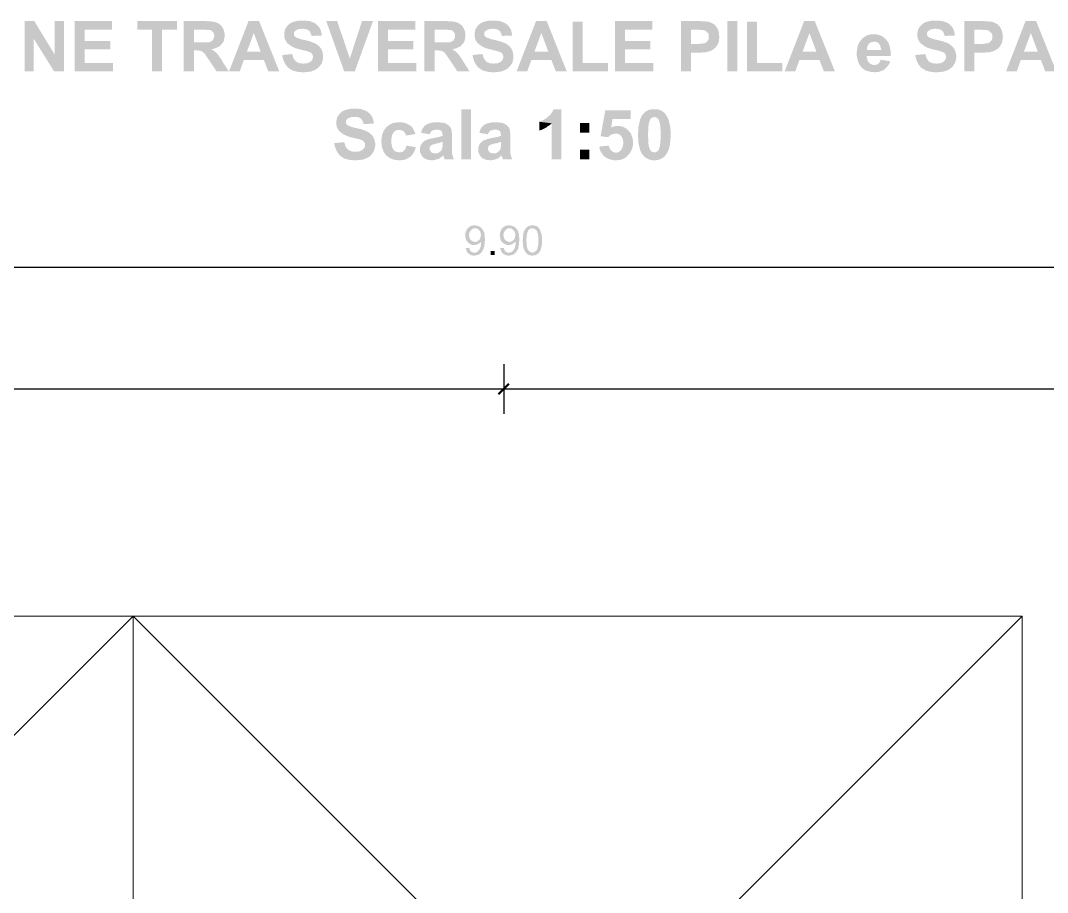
# Model space of a CAD drawing. Header units: millimetres. Extents: x 0.3 to 47.5, y 0.1 to 28.
# Drawn here: x 28.929 to 31.658, y 11.783 to 14.101 of the extents above; entities that cross this region are included whole.
import ezdxf

# ---------------------------------------------------------------- set-up
doc = ezdxf.new("R2010")
doc.units = ezdxf.units.MM
doc.layers.add('PDF _Geometria', color=7, linetype='Continuous')
doc.layers.add('PDF _Riempimenti solidi', color=7, linetype='Continuous')

msp = doc.modelspace()

# ---------------------------------------------------------------- hatches: boundary and pattern name
at = {"layer": 'PDF _Riempimenti solidi', "transparency": 33554559}
for points in [[(28.9658, 14.0991), (28.94, 14.0991), (28.94, 13.9657), (28.9642, 13.9657), (28.9642, 14.0524)], [(29.045, 14.0991), (29.02, 14.0991), (29.02, 14.0099), (29.0183, 13.9657), (29.045, 13.9657)], [(29.1725, 14.0991), (29.0733, 14.0991), (29.0733, 13.9657), (29.175, 13.9657), (29.175, 13.9882), (29.1, 13.9882), (29.1, 14.0241), (29.1675, 14.0241), (29.1675, 14.0466), (29.1, 14.0466), (29.1, 14.0766), (29.1725, 14.0766)], [(29.345, 14.0991), (29.2392, 14.0991), (29.2392, 14.0766), (29.2783, 14.0766), (29.2783, 13.9657), (29.305, 13.9657), (29.305, 14.0766), (29.345, 14.0766)], [(29.4192, 14.0991), (29.3625, 14.0991), (29.3625, 13.9657), (29.39, 13.9657), (29.39, 14.0216), (29.395, 14.0216), (29.44, 14.0224), (29.4367, 14.0241), (29.4375, 14.0249), (29.4408, 14.0249), (29.445, 14.0266), (29.4483, 14.0274), (29.4583, 14.0324), (29.4608, 14.0349), (29.4625, 14.0366), (29.4633, 14.0382), (29.4658, 14.0407), (29.39, 14.0424), (29.39, 14.0766), (29.4108, 14.0766), (29.4675, 14.0791), (29.4658, 14.0824), (29.4642, 14.0841), (29.4625, 14.0874), (29.4592, 14.0899), (29.4567, 14.0916), (29.4533, 14.0941), (29.45, 14.0949), (29.4492, 14.0957), (29.4467, 14.0966), (29.4433, 14.0974), (29.44, 14.0974), (29.4367, 14.0982), (29.4283, 14.0982), (29.4242, 14.0991)], [(29.5633, 14.0991), (29.535, 14.0991), (29.4833, 13.9657), (29.5117, 13.9657), (29.5225, 13.9957), (29.5758, 13.9957), (29.5308, 14.0182), (29.5492, 14.0674)], [(29.5633, 14.0991), (29.5492, 14.0674), (29.5675, 14.0182), (29.5308, 14.0182), (29.5758, 13.9957), (29.5875, 13.9657), (29.6167, 13.9657)], [(29.6783, 14.1007), (29.6692, 14.1007), (29.6658, 14.0999), (29.6617, 14.0991), (29.6583, 14.0982), (29.655, 14.0974), (29.6525, 14.0966), (29.6458, 14.0932), (29.6425, 14.0907), (29.64, 14.0882), (29.6375, 14.0857), (29.6358, 14.0832), (29.635, 14.0816), (29.6325, 14.0782), (29.6317, 14.0749), (29.6308, 14.0707), (29.63, 14.0674), (29.63, 14.0591), (29.6308, 14.0549), (29.6317, 14.0516), (29.6333, 14.0482), (29.635, 14.0457), (29.6367, 14.0424), (29.6392, 14.0399), (29.6425, 14.0374), (29.6442, 14.0357), (29.6467, 14.0341), (29.6492, 14.0324), (29.6592, 14.0274), (29.6633, 14.0266), (29.6675, 14.0249), (29.6725, 14.0241), (29.6775, 14.0224), (29.6825, 14.0216), (29.6858, 14.0207), (29.6892, 14.0199), (29.6942, 14.0182), (29.6983, 14.0166), (29.7017, 14.0149), (29.7033, 14.0124), (29.7042, 14.0116), (29.7058, 14.0082), (29.7067, 14.0041), (29.7058, 14.0007), (29.705, 13.9974), (29.7025, 13.9941), (29.7, 13.9916), (29.6983, 13.9899), (29.695, 13.9891), (29.6925, 13.9874), (29.6883, 13.9866), (29.6842, 13.9866), (29.68, 13.9857), (29.6325, 13.9857), (29.6342, 13.9824), (29.6367, 13.9799), (29.6383, 13.9774), (29.6408, 13.9749), (29.6425, 13.9741), (29.645, 13.9724), (29.6475, 13.9707), (29.65, 13.9691), (29.6533, 13.9674), (29.6567, 13.9666), (29.66, 13.9657), (29.6633, 13.9649), (29.6675, 13.9641), (29.6717, 13.9641), (29.6758, 13.9632), (29.6842, 13.9632), (29.6883, 13.9641), (29.6925, 13.9641), (29.6958, 13.9649), (29.6992, 13.9649), (29.7025, 13.9657), (29.7058, 13.9674), (29.7092, 13.9682), (29.7108, 13.9691), (29.7142, 13.9707), (29.7167, 13.9724), (29.72, 13.9749), (29.725, 13.9799), (29.7267, 13.9832), (29.7275, 13.9841), (29.7292, 13.9866), (29.7308, 13.9899), (29.7317, 13.9941), (29.7325, 13.9974), (29.7333, 14.0007), (29.7333, 14.0091), (29.7325, 14.0124), (29.7317, 14.0166), (29.7308, 14.0199), (29.7292, 14.0224), (29.7283, 14.0257), (29.7267, 14.0274), (29.725, 14.0299), (29.7225, 14.0324), (29.7192, 14.0349), (29.7167, 14.0374), (29.7133, 14.0391), (29.7125, 14.0399), (29.71, 14.0407), (29.7075, 14.0416), (29.7042, 14.0432), (29.7008, 14.0441), (29.6975, 14.0457), (29.6933, 14.0466), (29.6892, 14.0474), (29.6842, 14.0491), (29.6833, 14.0491), (29.6783, 14.0499), (29.6733, 14.0516), (29.67, 14.0524), (29.6667, 14.0541), (29.6633, 14.0549), (29.6608, 14.0566), (29.6592, 14.0574), (29.6575, 14.0591), (29.6558, 14.0624), (29.6558, 14.0682), (29.6575, 14.0716), (29.66, 14.0741), (29.6608, 14.0741), (29.6633, 14.0757), (29.6667, 14.0774), (29.67, 14.0782), (29.6742, 14.0782), (29.6783, 14.0791), (29.725, 14.0791), (29.7233, 14.0824), (29.7208, 14.0849), (29.7192, 14.0874), (29.7158, 14.0899), (29.7133, 14.0924), (29.7108, 14.0941), (29.7083, 14.0949), (29.705, 14.0966), (29.7017, 14.0974), (29.6983, 14.0991), (29.695, 14.0999), (29.6908, 14.0999), (29.6867, 14.1007), (29.6825, 14.1007)], [(29.8658, 14.0991), (29.8367, 14.0991), (29.8042, 13.9999), (29.7892, 13.9657), (29.8175, 13.9657)], [(29.9783, 14.0991), (29.8792, 14.0991), (29.8792, 13.9657), (29.9808, 13.9657), (29.9808, 13.9882), (29.9058, 13.9882), (29.9058, 14.0241), (29.9733, 14.0241), (29.9733, 14.0466), (29.9058, 14.0466), (29.9058, 14.0766), (29.9783, 14.0766)], [(30.0592, 14.0991), (30.0025, 14.0991), (30.0025, 13.9657), (30.03, 13.9657), (30.03, 14.0216), (30.035, 14.0216), (30.08, 14.0224), (30.0767, 14.0241), (30.0775, 14.0249), (30.0808, 14.0249), (30.085, 14.0266), (30.0883, 14.0274), (30.0983, 14.0324), (30.1008, 14.0349), (30.1025, 14.0366), (30.1033, 14.0382), (30.1058, 14.0407), (30.03, 14.0424), (30.03, 14.0766), (30.0508, 14.0766), (30.1075, 14.0791), (30.1058, 14.0824), (30.1042, 14.0841), (30.1025, 14.0874), (30.0992, 14.0899), (30.0967, 14.0916), (30.0933, 14.0941), (30.09, 14.0949), (30.0892, 14.0957), (30.0867, 14.0966), (30.0833, 14.0974), (30.08, 14.0974), (30.0767, 14.0982), (30.0683, 14.0982), (30.0642, 14.0991)], [(30.1842, 14.1007), (30.175, 14.1007), (30.1717, 14.0999), (30.1675, 14.0991), (30.1642, 14.0982), (30.1608, 14.0974), (30.1583, 14.0966), (30.155, 14.0949), (30.1517, 14.0932), (30.1483, 14.0907), (30.1458, 14.0882), (30.1433, 14.0857), (30.1417, 14.0832), (30.1408, 14.0816), (30.1383, 14.0782), (30.1375, 14.0749), (30.1367, 14.0707), (30.1358, 14.0674), (30.1358, 14.0591), (30.1367, 14.0549), (30.1375, 14.0516), (30.1392, 14.0482), (30.1408, 14.0457), (30.1425, 14.0424), (30.145, 14.0399), (30.1483, 14.0374), (30.15, 14.0357), (30.1525, 14.0341), (30.155, 14.0324), (30.1583, 14.0307), (30.1617, 14.0291), (30.165, 14.0274), (30.1692, 14.0266), (30.1733, 14.0249), (30.1783, 14.0241), (30.1833, 14.0224), (30.1883, 14.0216), (30.195, 14.0199), (30.2, 14.0182), (30.2042, 14.0166), (30.2075, 14.0149), (30.2092, 14.0124), (30.21, 14.0116), (30.2117, 14.0082), (30.2125, 14.0041), (30.2117, 14.0007), (30.2108, 13.9974), (30.2083, 13.9941), (30.2058, 13.9916), (30.2042, 13.9899), (30.2008, 13.9891), (30.1983, 13.9874), (30.1942, 13.9866), (30.19, 13.9866), (30.1858, 13.9857), (30.1383, 13.9857), (30.14, 13.9824), (30.1425, 13.9799), (30.1442, 13.9774), (30.1467, 13.9749), (30.1483, 13.9741), (30.1558, 13.9691), (30.1592, 13.9674), (30.1625, 13.9666), (30.1658, 13.9657), (30.1692, 13.9649), (30.1733, 13.9641), (30.1775, 13.9641), (30.1817, 13.9632), (30.19, 13.9632), (30.1942, 13.9641), (30.1983, 13.9641), (30.2017, 13.9649), (30.205, 13.9649), (30.2083, 13.9657), (30.2117, 13.9674), (30.215, 13.9682), (30.22, 13.9707), (30.2225, 13.9724), (30.2258, 13.9749), (30.2283, 13.9774), (30.2308, 13.9799), (30.2325, 13.9832), (30.2333, 13.9841), (30.235, 13.9866), (30.2367, 13.9899), (30.2375, 13.9941), (30.2383, 13.9974), (30.2392, 14.0007), (30.2392, 14.0091), (30.2383, 14.0124), (30.2375, 14.0166), (30.2367, 14.0199), (30.235, 14.0224), (30.2342, 14.0257), (30.2325, 14.0274), (30.2308, 14.0299), (30.2283, 14.0324), (30.225, 14.0349), (30.2225, 14.0374), (30.2192, 14.0391), (30.2183, 14.0399), (30.2158, 14.0407), (30.2133, 14.0416), (30.21, 14.0432), (30.2067, 14.0441), (30.2033, 14.0457), (30.1992, 14.0466), (30.195, 14.0474), (30.19, 14.0491), (30.1892, 14.0491), (30.1842, 14.0499), (30.1792, 14.0516), (30.1758, 14.0524), (30.1725, 14.0541), (30.1692, 14.0549), (30.1667, 14.0566), (30.165, 14.0574), (30.1633, 14.0591), (30.1617, 14.0624), (30.1617, 14.0682), (30.1633, 14.0716), (30.1658, 14.0741), (30.1667, 14.0741), (30.1692, 14.0757), (30.1725, 14.0774), (30.1758, 14.0782), (30.18, 14.0782), (30.1842, 14.0791), (30.2308, 14.0791), (30.2292, 14.0824), (30.2267, 14.0849), (30.225, 14.0874), (30.2217, 14.0899), (30.2192, 14.0924), (30.2167, 14.0941), (30.2142, 14.0949), (30.2108, 14.0966), (30.2075, 14.0974), (30.2042, 14.0991), (30.2008, 14.0999), (30.1967, 14.0999), (30.1925, 14.1007), (30.1883, 14.1007)], [(30.3275, 14.0991), (30.2992, 14.0991), (30.2475, 13.9657), (30.2758, 13.9657), (30.2867, 13.9957), (30.34, 13.9957), (30.295, 14.0182), (30.3133, 14.0674)], [(30.3275, 14.0991), (30.3133, 14.0674), (30.3317, 14.0182), (30.295, 14.0182), (30.34, 13.9957), (30.3517, 13.9657), (30.3808, 13.9657)], [(30.4233, 14.0974), (30.3967, 14.0974), (30.3967, 13.9657), (30.49, 13.9657), (30.49, 13.9882), (30.4233, 13.9882)], [(30.6083, 14.0991), (30.5092, 14.0991), (30.5092, 13.9657), (30.6108, 13.9657), (30.6108, 13.9882), (30.5358, 13.9882), (30.5358, 14.0241), (30.6033, 14.0241), (30.6033, 14.0466), (30.5358, 14.0466), (30.5358, 14.0766), (30.6083, 14.0766)], [(30.7275, 14.0991), (30.6842, 14.0991), (30.6842, 13.9657), (30.7108, 13.9657), (30.7108, 14.0157), (30.74, 14.0157), (30.7442, 14.0166), (30.7508, 14.0166), (30.7542, 14.0174), (30.7567, 14.0182), (30.7575, 14.0182), (30.7608, 14.0191), (30.7708, 14.0241), (30.7725, 14.0257), (30.775, 14.0282), (30.7775, 14.0307), (30.78, 14.0341), (30.7817, 14.0374), (30.7108, 14.0382), (30.7108, 14.0766), (30.7242, 14.0766), (30.7817, 14.0782), (30.7808, 14.0807), (30.7783, 14.0841), (30.7775, 14.0849), (30.775, 14.0882), (30.7725, 14.0907), (30.7692, 14.0924), (30.7658, 14.0941), (30.7625, 14.0957), (30.7592, 14.0966), (30.7583, 14.0974), (30.7533, 14.0974), (30.75, 14.0982), (30.7425, 14.0982), (30.7375, 14.0991), (30.7325, 14.0991)], [(30.8867, 14.0974), (30.86, 14.0974), (30.86, 13.9657), (30.9533, 13.9657), (30.9533, 13.9882), (30.8867, 13.9882)], [(31.04, 14.0991), (31.0117, 14.0991), (30.96, 13.9657), (30.9883, 13.9657), (30.9992, 13.9957), (31.0525, 13.9957), (31.0075, 14.0182), (31.0258, 14.0674)], [(31.04, 14.0991), (31.0258, 14.0674), (31.0442, 14.0182), (31.0075, 14.0182), (31.0525, 13.9957), (31.0642, 13.9657), (31.0933, 13.9657)], [(31.3608, 14.1007), (31.3517, 14.1007), (31.3483, 14.0999), (31.3442, 14.0991), (31.3408, 14.0982), (31.3375, 14.0974), (31.335, 14.0966), (31.3283, 14.0932), (31.325, 14.0907), (31.3225, 14.0882), (31.32, 14.0857), (31.3183, 14.0832), (31.3175, 14.0816), (31.315, 14.0782), (31.3142, 14.0749), (31.3133, 14.0707), (31.3125, 14.0674), (31.3125, 14.0591), (31.3133, 14.0549), (31.3142, 14.0516), (31.3158, 14.0482), (31.3175, 14.0457), (31.3192, 14.0424), (31.3217, 14.0399), (31.325, 14.0374), (31.3267, 14.0357), (31.3292, 14.0341), (31.3317, 14.0324), (31.3417, 14.0274), (31.3458, 14.0266), (31.35, 14.0249), (31.355, 14.0241), (31.36, 14.0224), (31.365, 14.0216), (31.3717, 14.0199), (31.3742, 14.0191), (31.3767, 14.0182), (31.3808, 14.0166), (31.3842, 14.0149), (31.3858, 14.0124), (31.3867, 14.0116), (31.3883, 14.0082), (31.3892, 14.0041), (31.3875, 13.9974), (31.385, 13.9941), (31.3825, 13.9916), (31.3808, 13.9899), (31.3775, 13.9891), (31.375, 13.9874), (31.3708, 13.9866), (31.3667, 13.9866), (31.3625, 13.9857), (31.315, 13.9857), (31.3167, 13.9824), (31.3192, 13.9799), (31.3208, 13.9774), (31.3233, 13.9749), (31.325, 13.9741), (31.3275, 13.9724), (31.3325, 13.9691), (31.3358, 13.9674), (31.3392, 13.9666), (31.3425, 13.9657), (31.3458, 13.9649), (31.35, 13.9641), (31.3542, 13.9641), (31.3583, 13.9632), (31.3667, 13.9632), (31.3708, 13.9641), (31.375, 13.9641), (31.3783, 13.9649), (31.3817, 13.9649), (31.385, 13.9657), (31.3883, 13.9674), (31.3917, 13.9682), (31.3967, 13.9707), (31.3992, 13.9724), (31.4025, 13.9749), (31.405, 13.9774), (31.4075, 13.9799), (31.4092, 13.9832), (31.41, 13.9841), (31.4117, 13.9866), (31.4133, 13.9899), (31.4142, 13.9941), (31.415, 13.9974), (31.4158, 14.0007), (31.4158, 14.0091), (31.415, 14.0124), (31.4142, 14.0166), (31.4133, 14.0199), (31.4117, 14.0224), (31.4108, 14.0257), (31.4092, 14.0274), (31.4075, 14.0299), (31.405, 14.0324), (31.4017, 14.0349), (31.3992, 14.0374), (31.3958, 14.0391), (31.395, 14.0399), (31.3925, 14.0407), (31.39, 14.0416), (31.3867, 14.0432), (31.3833, 14.0441), (31.38, 14.0457), (31.3758, 14.0466), (31.3717, 14.0474), (31.3667, 14.0491), (31.3658, 14.0491), (31.3608, 14.0499), (31.3558, 14.0516), (31.3525, 14.0524), (31.3492, 14.0541), (31.3458, 14.0549), (31.3433, 14.0566), (31.3417, 14.0574), (31.34, 14.0591), (31.3383, 14.0624), (31.3383, 14.0682), (31.34, 14.0716), (31.3425, 14.0741), (31.3433, 14.0741), (31.3458, 14.0757), (31.3492, 14.0774), (31.3525, 14.0782), (31.3567, 14.0782), (31.3608, 14.0791), (31.4075, 14.0791), (31.4058, 14.0824), (31.4033, 14.0849), (31.4017, 14.0874), (31.3983, 14.0899), (31.3958, 14.0924), (31.3933, 14.0941), (31.3908, 14.0949), (31.3875, 14.0966), (31.3842, 14.0974), (31.3808, 14.0991), (31.3775, 14.0999), (31.3733, 14.0999), (31.3692, 14.1007), (31.365, 14.1007)], [(31.4808, 14.0991), (31.4375, 14.0991), (31.4375, 13.9657), (31.4642, 13.9657), (31.4642, 14.0157), (31.4933, 14.0157), (31.4975, 14.0166), (31.5042, 14.0166), (31.5075, 14.0174), (31.51, 14.0182), (31.5108, 14.0182), (31.5142, 14.0191), (31.5242, 14.0241), (31.5258, 14.0257), (31.5283, 14.0282), (31.5308, 14.0307), (31.5333, 14.0341), (31.535, 14.0374), (31.4642, 14.0382), (31.4642, 14.0766), (31.4775, 14.0766), (31.535, 14.0782), (31.5342, 14.0807), (31.5317, 14.0841), (31.5308, 14.0849), (31.5283, 14.0882), (31.5258, 14.0907), (31.5158, 14.0957), (31.5125, 14.0966), (31.5117, 14.0974), (31.5067, 14.0974), (31.5033, 14.0982), (31.4958, 14.0982), (31.4908, 14.0991), (31.4858, 14.0991)], [(31.6283, 14.0991), (31.6, 14.0991), (31.5483, 13.9657), (31.5767, 13.9657), (31.5875, 13.9957), (31.6408, 13.9957), (31.5958, 14.0182), (31.6142, 14.0674)], [(31.6283, 14.0991), (31.6142, 14.0674), (31.6325, 14.0182), (31.5958, 14.0182), (31.6408, 13.9957), (31.6525, 13.9657), (31.6817, 13.9657)], [(29.4675, 14.0791), (29.4108, 14.0766), (29.4225, 14.0766), (29.4258, 14.0757), (29.4308, 14.0757), (29.435, 14.0749), (29.4375, 14.0732), (29.44, 14.0707), (29.4408, 14.0699), (29.4425, 14.0674), (29.4433, 14.0641), (29.4442, 14.0599), (29.4433, 14.0566), (29.4425, 14.0524), (29.4408, 14.0499), (29.44, 14.0482), (29.4367, 14.0457), (29.4333, 14.0441), (29.4325, 14.0441), (29.4308, 14.0432), (29.4242, 14.0432), (29.42, 14.0424), (29.39, 14.0424), (29.4658, 14.0407), (29.4675, 14.0432), (29.4692, 14.0466), (29.47, 14.0499), (29.4708, 14.0541), (29.4717, 14.0574), (29.4717, 14.0657), (29.4708, 14.0691), (29.47, 14.0724), (29.4692, 14.0757)], [(29.725, 14.0791), (29.6783, 14.0791), (29.6825, 14.0782), (29.6858, 14.0782), (29.69, 14.0774), (29.6925, 14.0757), (29.695, 14.0741), (29.6967, 14.0732), (29.6983, 14.0707), (29.7, 14.0674), (29.7017, 14.0641), (29.7025, 14.0599), (29.7292, 14.0607), (29.7292, 14.0657), (29.7275, 14.0724), (29.7267, 14.0757)], [(30.1075, 14.0791), (30.0508, 14.0766), (30.0625, 14.0766), (30.0658, 14.0757), (30.0708, 14.0757), (30.075, 14.0749), (30.0775, 14.0732), (30.08, 14.0707), (30.0808, 14.0699), (30.0825, 14.0674), (30.0833, 14.0641), (30.0842, 14.0599), (30.0833, 14.0566), (30.0825, 14.0524), (30.0808, 14.0499), (30.08, 14.0482), (30.0767, 14.0457), (30.0733, 14.0441), (30.0725, 14.0441), (30.0708, 14.0432), (30.0642, 14.0432), (30.06, 14.0424), (30.03, 14.0424), (30.1058, 14.0407), (30.1075, 14.0432), (30.1092, 14.0466), (30.11, 14.0499), (30.1108, 14.0541), (30.1117, 14.0574), (30.1117, 14.0657), (30.11, 14.0724), (30.1092, 14.0757)], [(30.2308, 14.0791), (30.1842, 14.0791), (30.1883, 14.0782), (30.1917, 14.0782), (30.1958, 14.0774), (30.1983, 14.0757), (30.2008, 14.0741), (30.2025, 14.0732), (30.2042, 14.0707), (30.2058, 14.0674), (30.2075, 14.0641), (30.2083, 14.0599), (30.235, 14.0607), (30.235, 14.0657), (30.2342, 14.0691), (30.2325, 14.0757)], [(30.7817, 14.0782), (30.7242, 14.0766), (30.7308, 14.0766), (30.735, 14.0757), (30.7433, 14.0757), (30.745, 14.0749), (30.7483, 14.0741), (30.7517, 14.0716), (30.7542, 14.0691), (30.7558, 14.0682), (30.7575, 14.0649), (30.7583, 14.0616), (30.7583, 14.0541), (30.7575, 14.0499), (30.7558, 14.0474), (30.7533, 14.0449), (30.7508, 14.0424), (30.7458, 14.0399), (30.7425, 14.0399), (30.7392, 14.0391), (30.7358, 14.0391), (30.7308, 14.0382), (30.7108, 14.0382), (30.7817, 14.0374), (30.7833, 14.0399), (30.7842, 14.0424), (30.785, 14.0466), (30.7858, 14.0499), (30.7858, 14.0541), (30.7867, 14.0582), (30.7858, 14.0599), (30.7858, 14.0641), (30.785, 14.0682), (30.7833, 14.0749)], [(31.1958, 14.0641), (31.1892, 14.0641), (31.185, 14.0632), (31.1817, 14.0624), (31.1783, 14.0607), (31.1758, 14.0599), (31.1725, 14.0574), (31.17, 14.0557), (31.1667, 14.0532), (31.1642, 14.0507), (31.1642, 14.0499), (31.1617, 14.0474), (31.16, 14.0449), (31.1975, 14.0449), (31.2017, 14.0441), (31.205, 14.0432), (31.2083, 14.0416), (31.2108, 14.0391), (31.2125, 14.0366), (31.2142, 14.0332), (31.2158, 14.0266), (31.2167, 14.0224), (31.1783, 14.0224), (31.1525, 14.0216), (31.1517, 14.0174), (31.1517, 14.0066), (31.1525, 14.0024), (31.1533, 13.9991), (31.155, 13.9924), (31.1558, 13.9891), (31.1575, 13.9857), (31.1592, 13.9824), (31.1617, 13.9799), (31.1633, 13.9774), (31.165, 13.9749), (31.1675, 13.9732), (31.1708, 13.9707), (31.1733, 13.9691), (31.1767, 13.9674), (31.1792, 13.9666), (31.1833, 13.9657), (31.1867, 13.9649), (31.19, 13.9641), (31.1942, 13.9641), (31.1983, 13.9632), (31.2008, 13.9632), (31.205, 13.9641), (31.2092, 13.9641), (31.2125, 13.9649), (31.2158, 13.9666), (31.2192, 13.9674), (31.2225, 13.9691), (31.225, 13.9707), (31.2258, 13.9716), (31.2283, 13.9741), (31.2308, 13.9766), (31.2333, 13.9791), (31.235, 13.9816), (31.1983, 13.9824), (31.1967, 13.9824), (31.1933, 13.9832), (31.19, 13.9849), (31.1867, 13.9866), (31.1833, 13.9899), (31.1817, 13.9924), (31.18, 13.9949), (31.1792, 13.9991), (31.1783, 14.0024), (31.1775, 14.0066), (31.2417, 14.0066), (31.2417, 14.0182), (31.2408, 14.0224), (31.24, 14.0266), (31.24, 14.0299), (31.2383, 14.0332), (31.2367, 14.0399), (31.235, 14.0424), (31.2333, 14.0449), (31.2317, 14.0474), (31.23, 14.0499), (31.2283, 14.0516), (31.2258, 14.0541), (31.2233, 14.0557), (31.2208, 14.0582), (31.2175, 14.0599), (31.2142, 14.0607), (31.2108, 14.0624), (31.2075, 14.0632), (31.2033, 14.0641), (31.2, 14.0641)], [(31.4075, 14.0791), (31.3608, 14.0791), (31.365, 14.0782), (31.3683, 14.0782), (31.3725, 14.0774), (31.375, 14.0757), (31.3775, 14.0741), (31.3792, 14.0732), (31.3808, 14.0707), (31.3842, 14.0641), (31.385, 14.0599), (31.4117, 14.0607), (31.4117, 14.0657), (31.4092, 14.0757)], [(31.535, 14.0782), (31.4775, 14.0766), (31.4842, 14.0766), (31.4883, 14.0757), (31.4967, 14.0757), (31.4983, 14.0749), (31.5017, 14.0741), (31.505, 14.0716), (31.5075, 14.0691), (31.5092, 14.0682), (31.5108, 14.0649), (31.5117, 14.0616), (31.5117, 14.0541), (31.5108, 14.0499), (31.5092, 14.0474), (31.5067, 14.0449), (31.5042, 14.0424), (31.4992, 14.0399), (31.4958, 14.0399), (31.4925, 14.0391), (31.4892, 14.0391), (31.4842, 14.0382), (31.4642, 14.0382), (31.535, 14.0374), (31.5367, 14.0399), (31.5375, 14.0424), (31.5383, 14.0466), (31.5392, 14.0499), (31.5392, 14.0541), (31.54, 14.0582), (31.5392, 14.0599), (31.5392, 14.0641), (31.5383, 14.0682), (31.5375, 14.0716), (31.5367, 14.0749)], [(31.16, 14.0449), (31.1583, 14.0424), (31.155, 14.0357), (31.1542, 14.0324), (31.1533, 14.0291), (31.1525, 14.0249), (31.1525, 14.0216), (31.1783, 14.0224), (31.1783, 14.0257), (31.1792, 14.0299), (31.18, 14.0332), (31.1817, 14.0357), (31.1833, 14.0391), (31.1842, 14.0399), (31.1875, 14.0416), (31.19, 14.0432), (31.1942, 14.0441), (31.1975, 14.0449)], [(29.44, 14.0224), (29.395, 14.0216), (29.3983, 14.0216), (29.4025, 14.0207), (29.4058, 14.0207), (29.4083, 14.0199), (29.4108, 14.0191), (29.4142, 14.0166), (29.4175, 14.0132), (29.4192, 14.0116), (29.4208, 14.0091), (29.4225, 14.0066), (29.425, 14.0032), (29.4275, 13.9991), (29.4308, 13.9949), (29.45, 13.9657), (29.4825, 13.9657), (29.4658, 13.9916), (29.4658, 13.9924), (29.4633, 13.9966), (29.4608, 13.9999), (29.4583, 14.0032), (29.4567, 14.0066), (29.4542, 14.0091), (29.4525, 14.0116), (29.4508, 14.0132), (29.4458, 14.0182), (29.4433, 14.0199)], [(29.6508, 14.0116), (29.625, 14.0091), (29.625, 14.0066), (29.6258, 14.0024), (29.6267, 13.9991), (29.6283, 13.9949), (29.6292, 13.9916), (29.6308, 13.9882), (29.6325, 13.9857), (29.68, 13.9857), (29.6775, 13.9866), (29.6733, 13.9866), (29.67, 13.9874), (29.6667, 13.9891), (29.6633, 13.9899), (29.6608, 13.9924), (29.6583, 13.9949), (29.6567, 13.9974), (29.655, 13.9999), (29.6533, 14.0032), (29.6525, 14.0074)], [(30.08, 14.0224), (30.035, 14.0216), (30.0383, 14.0216), (30.0425, 14.0207), (30.0458, 14.0207), (30.0483, 14.0199), (30.0508, 14.0191), (30.0542, 14.0166), (30.0567, 14.0141), (30.0575, 14.0132), (30.0592, 14.0116), (30.0608, 14.0091), (30.0625, 14.0066), (30.065, 14.0032), (30.0675, 13.9991), (30.0708, 13.9949), (30.09, 13.9657), (30.1225, 13.9657), (30.1058, 13.9916), (30.1058, 13.9924), (30.1033, 13.9966), (30.0983, 14.0032), (30.0967, 14.0066), (30.0942, 14.0091), (30.0925, 14.0116), (30.0908, 14.0132), (30.0858, 14.0182), (30.0833, 14.0199)], [(30.1567, 14.0116), (30.1308, 14.0091), (30.1308, 14.0066), (30.1317, 14.0024), (30.1325, 13.9991), (30.1342, 13.9949), (30.135, 13.9916), (30.1367, 13.9882), (30.1383, 13.9857), (30.1858, 13.9857), (30.1833, 13.9866), (30.1792, 13.9866), (30.1758, 13.9874), (30.1725, 13.9891), (30.1692, 13.9899), (30.1667, 13.9924), (30.1642, 13.9949), (30.1625, 13.9974), (30.1608, 13.9999), (30.1592, 14.0032), (30.1583, 14.0074)], [(31.3333, 14.0116), (31.3075, 14.0091), (31.3075, 14.0066), (31.3083, 14.0024), (31.3092, 13.9991), (31.3108, 13.9949), (31.3117, 13.9916), (31.3133, 13.9882), (31.315, 13.9857), (31.3625, 13.9857), (31.36, 13.9866), (31.3558, 13.9866), (31.3525, 13.9874), (31.3492, 13.9891), (31.3458, 13.9899), (31.3433, 13.9924), (31.3408, 13.9949), (31.3392, 13.9974), (31.3375, 13.9999), (31.3358, 14.0032), (31.335, 14.0074)], [(31.215, 13.9966), (31.2142, 13.9949), (31.2133, 13.9907), (31.2108, 13.9882), (31.2092, 13.9857), (31.2058, 13.9841), (31.2025, 13.9832), (31.1983, 13.9824), (31.235, 13.9816), (31.2375, 13.9849), (31.2392, 13.9882), (31.24, 13.9924)], [(29.8167, 13.8666), (29.8075, 13.8666), (29.8042, 13.8657), (29.8, 13.8649), (29.7967, 13.8641), (29.7933, 13.8632), (29.7908, 13.8624), (29.7842, 13.8591), (29.7808, 13.8566), (29.7783, 13.8541), (29.7758, 13.8516), (29.7742, 13.8491), (29.7733, 13.8474), (29.7708, 13.8441), (29.77, 13.8407), (29.7692, 13.8366), (29.7683, 13.8332), (29.7683, 13.8249), (29.7692, 13.8207), (29.77, 13.8174), (29.7717, 13.8141), (29.7733, 13.8116), (29.775, 13.8082), (29.7775, 13.8057), (29.7808, 13.8032), (29.7825, 13.8016), (29.785, 13.7999), (29.7875, 13.7982), (29.7908, 13.7966), (29.7942, 13.7949), (29.7975, 13.7932), (29.8017, 13.7924), (29.8058, 13.7907), (29.8108, 13.7899), (29.8158, 13.7882), (29.8208, 13.7874), (29.8275, 13.7857), (29.8325, 13.7841), (29.8367, 13.7824), (29.84, 13.7807), (29.8417, 13.7782), (29.8425, 13.7774), (29.8442, 13.7741), (29.845, 13.7699), (29.8433, 13.7632), (29.8408, 13.7599), (29.8383, 13.7574), (29.8367, 13.7557), (29.8333, 13.7549), (29.8308, 13.7532), (29.8267, 13.7524), (29.8225, 13.7524), (29.8183, 13.7516), (29.7708, 13.7516), (29.7725, 13.7482), (29.775, 13.7457), (29.7767, 13.7432), (29.7792, 13.7407), (29.7808, 13.7399), (29.7833, 13.7382), (29.7858, 13.7366), (29.7883, 13.7349), (29.7917, 13.7332), (29.795, 13.7324), (29.7983, 13.7316), (29.8017, 13.7307), (29.8058, 13.7299), (29.81, 13.7299), (29.8142, 13.7291), (29.8225, 13.7291), (29.8267, 13.7299), (29.8308, 13.7299), (29.8342, 13.7307), (29.8375, 13.7307), (29.8408, 13.7316), (29.8442, 13.7332), (29.8475, 13.7341), (29.8492, 13.7349), (29.8525, 13.7366), (29.855, 13.7382), (29.8583, 13.7407), (29.8608, 13.7432), (29.8633, 13.7457), (29.865, 13.7491), (29.8658, 13.7499), (29.8675, 13.7524), (29.8692, 13.7557), (29.87, 13.7599), (29.8708, 13.7632), (29.8717, 13.7666), (29.8717, 13.7749), (29.8708, 13.7782), (29.87, 13.7824), (29.8692, 13.7857), (29.8675, 13.7882), (29.8667, 13.7916), (29.865, 13.7932), (29.8633, 13.7957), (29.8608, 13.7982), (29.8575, 13.8007), (29.855, 13.8032), (29.8517, 13.8049), (29.8508, 13.8057), (29.8483, 13.8066), (29.8458, 13.8074), (29.8425, 13.8091), (29.8392, 13.8099), (29.8358, 13.8116), (29.8317, 13.8124), (29.8275, 13.8132), (29.8225, 13.8149), (29.8217, 13.8149), (29.8167, 13.8157), (29.8117, 13.8174), (29.8083, 13.8182), (29.805, 13.8199), (29.8017, 13.8207), (29.7992, 13.8224), (29.7975, 13.8232), (29.7958, 13.8249), (29.7942, 13.8282), (29.7942, 13.8341), (29.7958, 13.8374), (29.7983, 13.8399), (29.7992, 13.8399), (29.8017, 13.8416), (29.805, 13.8432), (29.8083, 13.8441), (29.8125, 13.8441), (29.8167, 13.8449), (29.8633, 13.8449), (29.8617, 13.8482), (29.8592, 13.8507), (29.8575, 13.8532), (29.8542, 13.8557), (29.8517, 13.8582), (29.8492, 13.8599), (29.8467, 13.8607), (29.8433, 13.8624), (29.84, 13.8632), (29.8367, 13.8649), (29.8333, 13.8657), (29.8292, 13.8657), (29.825, 13.8666), (29.8208, 13.8666)], [(30.3667, 13.8649), (30.3458, 13.8649), (30.345, 13.8641), (30.3442, 13.8607), (30.3425, 13.8574), (30.34, 13.8549), (30.3383, 13.8516), (30.3358, 13.8491), (30.3325, 13.8466), (30.33, 13.8441), (30.3267, 13.8416), (30.3233, 13.8391), (30.32, 13.8374), (30.3175, 13.8357), (30.3142, 13.8341), (30.3108, 13.8324), (30.3083, 13.8316), (30.3408, 13.8274), (30.3408, 13.7316), (30.3667, 13.7316)], [(30.6133, 13.8649), (30.6075, 13.8649), (30.6033, 13.8641), (30.6, 13.8632), (30.5967, 13.8624), (30.5942, 13.8607), (30.5908, 13.8591), (30.5883, 13.8566), (30.5858, 13.8541), (30.5833, 13.8516), (30.5825, 13.8507), (30.5808, 13.8482), (30.5792, 13.8457), (30.5783, 13.8432), (30.5767, 13.8399), (30.5758, 13.8374), (30.575, 13.8341), (30.5742, 13.8307), (30.5733, 13.8274), (30.5725, 13.8232), (30.5717, 13.8191), (30.5708, 13.8157), (30.5708, 13.8066), (30.57, 13.8024), (30.57, 13.7916), (30.5708, 13.7866), (30.5708, 13.7782), (30.5717, 13.7741), (30.5725, 13.7699), (30.5742, 13.7632), (30.575, 13.7599), (30.5758, 13.7566), (30.5767, 13.7541), (30.5783, 13.7507), (30.5792, 13.7482), (30.5808, 13.7466), (30.5825, 13.7441), (30.585, 13.7416), (30.5875, 13.7391), (30.59, 13.7366), (30.5933, 13.7349), (30.5958, 13.7332), (30.5992, 13.7316), (30.6025, 13.7307), (30.6058, 13.7299), (30.61, 13.7291), (30.6158, 13.7291), (30.6192, 13.7299), (30.6233, 13.7299), (30.6267, 13.7316), (30.63, 13.7324), (30.6333, 13.7341), (30.6383, 13.7374), (30.6417, 13.7399), (30.6433, 13.7432), (30.6442, 13.7441), (30.6475, 13.7491), (30.6133, 13.7507), (30.6117, 13.7507), (30.6083, 13.7516), (30.605, 13.7532), (30.6042, 13.7549), (30.6025, 13.7574), (30.6008, 13.7607), (30.5992, 13.7649), (30.5992, 13.7666), (30.5983, 13.7691), (30.5983, 13.7716), (30.5975, 13.7749), (30.5975, 13.7874), (30.5967, 13.7924), (30.5967, 13.8024), (30.5975, 13.8074), (30.5975, 13.8191), (30.5983, 13.8224), (30.5983, 13.8257), (30.5992, 13.8282), (30.6, 13.8307), (30.6, 13.8316), (30.6017, 13.8357), (30.6033, 13.8391), (30.6067, 13.8424), (30.61, 13.8432), (30.6133, 13.8441), (30.6483, 13.8441), (30.6467, 13.8466), (30.645, 13.8491), (30.6433, 13.8516), (30.6425, 13.8532), (30.64, 13.8557), (30.6375, 13.8582), (30.6342, 13.8599), (30.6317, 13.8616), (30.6283, 13.8624), (30.625, 13.8641), (30.6208, 13.8649), (30.6175, 13.8649)], [(29.8633, 13.8449), (29.8167, 13.8449), (29.8208, 13.8441), (29.8242, 13.8441), (29.8283, 13.8432), (29.8308, 13.8416), (29.8333, 13.8399), (29.835, 13.8391), (29.8367, 13.8366), (29.8383, 13.8332), (29.84, 13.8299), (29.8408, 13.8257), (29.8675, 13.8266), (29.8675, 13.8316), (29.8667, 13.8349), (29.8658, 13.8382), (29.865, 13.8416)], [(30.5508, 13.8624), (30.4833, 13.8624), (30.4708, 13.7932), (30.4908, 13.7907), (30.4917, 13.7916), (30.495, 13.7941), (30.4975, 13.7966), (30.5008, 13.7982), (30.5042, 13.7991), (30.5075, 13.7999), (30.5108, 13.7999), (30.5492, 13.8032), (30.5475, 13.8057), (30.5425, 13.8107), (30.54, 13.8132), (30.5367, 13.8149), (30.4992, 13.8166), (30.5025, 13.8391), (30.5508, 13.8391)], [(30.6483, 13.8441), (30.6133, 13.8441), (30.615, 13.8441), (30.6183, 13.8432), (30.6217, 13.8407), (30.6233, 13.8399), (30.625, 13.8374), (30.6267, 13.8341), (30.6275, 13.8291), (30.6283, 13.8274), (30.6283, 13.8249), (30.6292, 13.8224), (30.6292, 13.8157), (30.63, 13.8116), (30.63, 13.7832), (30.6292, 13.7791), (30.6292, 13.7724), (30.6283, 13.7691), (30.6283, 13.7666), (30.6275, 13.7641), (30.6267, 13.7624), (30.6258, 13.7582), (30.6242, 13.7557), (30.6217, 13.7532), (30.62, 13.7524), (30.6175, 13.7507), (30.6133, 13.7507), (30.6475, 13.7491), (30.6492, 13.7516), (30.65, 13.7541), (30.6517, 13.7574), (30.6542, 13.7674), (30.655, 13.7716), (30.655, 13.7749), (30.6558, 13.7791), (30.6558, 13.7832), (30.6567, 13.7882), (30.6567, 13.8091), (30.6558, 13.8132), (30.6558, 13.8174), (30.655, 13.8216), (30.6542, 13.8249), (30.6533, 13.8291), (30.6517, 13.8357), (30.6508, 13.8382), (30.6492, 13.8416)], [(29.8967, 13.8116), (29.895, 13.8082), (29.8933, 13.8057), (29.8925, 13.8024), (29.8908, 13.7991), (29.89, 13.7957), (29.8892, 13.7916), (29.8892, 13.7882), (29.8883, 13.7841), (29.8883, 13.7749), (29.8892, 13.7716), (29.8892, 13.7674), (29.89, 13.7641), (29.8908, 13.7599), (29.8925, 13.7566), (29.8933, 13.7541), (29.895, 13.7507), (29.8967, 13.7482), (29.8992, 13.7449), (29.9008, 13.7424), (29.9017, 13.7416), (29.9042, 13.7399), (29.9075, 13.7374), (29.91, 13.7357), (29.9167, 13.7324), (29.92, 13.7316), (29.9233, 13.7307), (29.9267, 13.7299), (29.9308, 13.7299), (29.935, 13.7291), (29.9375, 13.7291), (29.9417, 13.7299), (29.9458, 13.7299), (29.9492, 13.7307), (29.9525, 13.7316), (29.9592, 13.7349), (29.9642, 13.7382), (29.9658, 13.7391), (29.9683, 13.7416), (29.97, 13.7441), (29.9725, 13.7466), (29.9742, 13.7499), (29.9358, 13.7499), (29.9325, 13.7507), (29.9292, 13.7516), (29.9258, 13.7524), (29.9233, 13.7549), (29.9208, 13.7574), (29.9192, 13.7591), (29.9175, 13.7624), (29.9167, 13.7649), (29.9158, 13.7682), (29.915, 13.7724), (29.915, 13.7874), (29.9167, 13.7957), (29.9175, 13.7982), (29.9192, 13.8016), (29.9208, 13.8032), (29.9225, 13.8057), (29.925, 13.8074), (29.9283, 13.8091), (29.9317, 13.8099), (29.9358, 13.8099)], [(29.935, 13.8299), (29.9292, 13.8299), (29.9258, 13.8291), (29.9217, 13.8291), (29.9183, 13.8274), (29.915, 13.8266), (29.9125, 13.8249), (29.9092, 13.8232), (29.9067, 13.8216), (29.9033, 13.8191), (29.9008, 13.8166), (29.8992, 13.8141), (29.8967, 13.8116), (29.9358, 13.8099), (29.9375, 13.8099), (29.9442, 13.8082), (29.9475, 13.8066), (29.9483, 13.8049), (29.9508, 13.8024), (29.9525, 13.7991), (29.9533, 13.7949), (29.9783, 13.7991), (29.9775, 13.8024), (29.9742, 13.8091), (29.9708, 13.8157), (29.9683, 13.8182), (29.9658, 13.8207), (29.9633, 13.8224), (29.96, 13.8241), (29.9575, 13.8257), (29.9542, 13.8274), (29.9475, 13.8291), (29.9433, 13.8299), (29.9392, 13.8299)], [(30.035, 13.8299), (30.0258, 13.8299), (30.0225, 13.8291), (30.0183, 13.8282), (30.015, 13.8274), (30.0125, 13.8266), (30.0092, 13.8249), (30.0067, 13.8232), (30.0042, 13.8216), (30.0017, 13.8191), (30, 13.8166), (29.9975, 13.8132), (29.9958, 13.8099), (29.995, 13.8066), (29.9933, 13.8024), (30.0167, 13.7982), (30.0167, 13.7991), (30.0183, 13.8032), (30.0208, 13.8057), (30.0225, 13.8082), (30.0292, 13.8099), (30.0333, 13.8107), (30.0742, 13.8107), (30.0725, 13.8157), (30.0717, 13.8166), (30.07, 13.8191), (30.0675, 13.8216), (30.0642, 13.8241), (30.0608, 13.8257), (30.0608, 13.8266), (30.0583, 13.8274), (30.0517, 13.8291), (30.0483, 13.8291), (30.0442, 13.8299), (30.04, 13.8299)], [(30.0742, 13.8107), (30.0333, 13.8107), (30.0375, 13.8107), (30.0417, 13.8099), (30.045, 13.8091), (30.0467, 13.8074), (30.0475, 13.8074), (30.0492, 13.8049), (30.05, 13.8016), (30.0508, 13.7974), (30.0508, 13.7941), (30.0483, 13.7941), (30.0458, 13.7924), (30.0433, 13.7916), (30.0308, 13.7891), (30.0258, 13.7882), (30.0225, 13.7874), (30.0183, 13.7866), (30.0117, 13.7849), (30.0083, 13.7832), (30.0058, 13.7824), (30.005, 13.7824), (30.0025, 13.7799), (29.9992, 13.7782), (30.0508, 13.7782), (30.0508, 13.7666), (30.05, 13.7624), (30.05, 13.7607), (30.0483, 13.7574), (30.0467, 13.7541), (30.0433, 13.7516), (30.0408, 13.7499), (30.0375, 13.7482), (30.0342, 13.7474), (30.0308, 13.7474), (29.9933, 13.7457), (29.995, 13.7432), (30.0525, 13.7424), (30.0533, 13.7391), (30.0542, 13.7382), (30.0558, 13.7316), (30.0817, 13.7316), (30.08, 13.7341), (30.0783, 13.7374), (30.0775, 13.7416), (30.0767, 13.7449), (30.0758, 13.7474), (30.0758, 13.7999), (30.075, 13.8041), (30.075, 13.8074)], [(30.19, 13.8299), (30.1808, 13.8299), (30.1775, 13.8291), (30.1733, 13.8282), (30.17, 13.8274), (30.1675, 13.8266), (30.1642, 13.8249), (30.1617, 13.8232), (30.1592, 13.8216), (30.1567, 13.8191), (30.155, 13.8166), (30.1525, 13.8132), (30.1508, 13.8099), (30.15, 13.8066), (30.1483, 13.8024), (30.1717, 13.7982), (30.1717, 13.7991), (30.1733, 13.8032), (30.1758, 13.8057), (30.1775, 13.8082), (30.1842, 13.8099), (30.1883, 13.8107), (30.2292, 13.8107), (30.2275, 13.8157), (30.2267, 13.8166), (30.225, 13.8191), (30.2225, 13.8216), (30.2192, 13.8241), (30.2158, 13.8257), (30.2158, 13.8266), (30.2133, 13.8274), (30.21, 13.8282), (30.2067, 13.8291), (30.2033, 13.8291), (30.1992, 13.8299), (30.195, 13.8299)], [(30.2292, 13.8107), (30.1883, 13.8107), (30.1925, 13.8107), (30.1967, 13.8099), (30.2, 13.8091), (30.2017, 13.8074), (30.2025, 13.8074), (30.2042, 13.8049), (30.205, 13.8016), (30.2058, 13.7974), (30.2058, 13.7941), (30.2033, 13.7941), (30.2008, 13.7924), (30.1983, 13.7916), (30.1942, 13.7907), (30.19, 13.7899), (30.1858, 13.7891), (30.1808, 13.7882), (30.1775, 13.7874), (30.1733, 13.7866), (30.1667, 13.7849), (30.1633, 13.7832), (30.1608, 13.7824), (30.16, 13.7824), (30.1575, 13.7799), (30.1542, 13.7782), (30.2058, 13.7782), (30.2058, 13.7666), (30.205, 13.7624), (30.205, 13.7607), (30.2033, 13.7574), (30.2017, 13.7541), (30.1983, 13.7516), (30.1958, 13.7499), (30.1925, 13.7482), (30.1892, 13.7474), (30.1858, 13.7474), (30.1483, 13.7457), (30.15, 13.7432), (30.2075, 13.7424), (30.2083, 13.7391), (30.2092, 13.7382), (30.2108, 13.7316), (30.2367, 13.7316), (30.235, 13.7341), (30.2333, 13.7374), (30.2325, 13.7416), (30.2317, 13.7449), (30.2308, 13.7474), (30.2308, 13.7999), (30.23, 13.8041), (30.23, 13.8074)], [(30.3083, 13.8316), (30.3083, 13.8082), (30.31, 13.8091), (30.3133, 13.8099), (30.3267, 13.8166), (30.3292, 13.8191), (30.3325, 13.8207), (30.3358, 13.8232), (30.3383, 13.8249), (30.3408, 13.8274)], [(30.5167, 13.8207), (30.5133, 13.8207), (30.5092, 13.8199), (30.5025, 13.8182), (30.4992, 13.8166), (30.5367, 13.8149), (30.5333, 13.8166), (30.5308, 13.8182), (30.5275, 13.8191), (30.5233, 13.8199), (30.52, 13.8207)], [(30.5492, 13.8032), (30.5108, 13.7999), (30.5167, 13.7999), (30.52, 13.7982), (30.5225, 13.7966), (30.525, 13.7941), (30.5258, 13.7932), (30.5275, 13.7907), (30.5292, 13.7874), (30.53, 13.7841), (30.5308, 13.7799), (30.5308, 13.7724), (30.53, 13.7682), (30.5292, 13.7649), (30.5283, 13.7616), (30.5267, 13.7591), (30.525, 13.7566), (30.5242, 13.7549), (30.5217, 13.7532), (30.5183, 13.7507), (30.515, 13.7499), (30.5117, 13.7499), (30.5483, 13.7491), (30.5508, 13.7516), (30.5525, 13.7549), (30.5533, 13.7582), (30.555, 13.7616), (30.5558, 13.7649), (30.5567, 13.7691), (30.5567, 13.7824), (30.5558, 13.7866), (30.5542, 13.7932), (30.5525, 13.7966), (30.5517, 13.7999)], [(29.7892, 13.7774), (29.7633, 13.7749), (29.7633, 13.7724), (29.7642, 13.7682), (29.765, 13.7649), (29.7667, 13.7607), (29.7675, 13.7574), (29.7692, 13.7541), (29.7708, 13.7516), (29.8183, 13.7516), (29.8158, 13.7524), (29.8117, 13.7524), (29.8083, 13.7532), (29.805, 13.7549), (29.8017, 13.7557), (29.7992, 13.7582), (29.7967, 13.7607), (29.795, 13.7632), (29.7933, 13.7657), (29.7917, 13.7691), (29.7908, 13.7732)], [(29.9542, 13.7682), (29.9542, 13.7666), (29.9533, 13.7632), (29.9517, 13.7591), (29.95, 13.7566), (29.9475, 13.7541), (29.9467, 13.7532), (29.9433, 13.7516), (29.94, 13.7507), (29.9358, 13.7499), (29.9742, 13.7499), (29.9775, 13.7566), (29.9783, 13.7599), (29.9792, 13.7641)], [(29.9992, 13.7782), (29.9967, 13.7757), (29.995, 13.7724), (29.9942, 13.7716), (29.9925, 13.7691), (29.9917, 13.7649), (29.9908, 13.7616), (29.9908, 13.7532), (29.9917, 13.7491), (29.9933, 13.7457), (30.0308, 13.7474), (30.03, 13.7474), (30.0267, 13.7482), (30.0233, 13.7491), (30.02, 13.7516), (30.0183, 13.7541), (30.0167, 13.7566), (30.0167, 13.7641), (30.0183, 13.7666), (30.0217, 13.7699), (30.0233, 13.7707), (30.0267, 13.7716), (30.03, 13.7724), (30.035, 13.7741), (30.0367, 13.7741), (30.0408, 13.7749), (30.045, 13.7766), (30.0483, 13.7774), (30.0508, 13.7782)], [(30.1542, 13.7782), (30.1517, 13.7757), (30.15, 13.7724), (30.1492, 13.7716), (30.1475, 13.7691), (30.1467, 13.7649), (30.1458, 13.7616), (30.1458, 13.7532), (30.1467, 13.7491), (30.1483, 13.7457), (30.1858, 13.7474), (30.185, 13.7474), (30.1783, 13.7491), (30.175, 13.7516), (30.1733, 13.7541), (30.1717, 13.7566), (30.1717, 13.7641), (30.1733, 13.7666), (30.1767, 13.7699), (30.1783, 13.7707), (30.185, 13.7724), (30.19, 13.7741), (30.1917, 13.7741), (30.1958, 13.7749), (30.2, 13.7766), (30.2033, 13.7774), (30.2058, 13.7782)], [(30.4925, 13.7682), (30.4675, 13.7657), (30.4675, 13.7641), (30.4683, 13.7599), (30.4692, 13.7566), (30.4708, 13.7532), (30.4725, 13.7499), (30.4742, 13.7474), (30.4767, 13.7441), (30.4783, 13.7416), (30.4817, 13.7391), (30.4833, 13.7374), (30.4867, 13.7357), (30.4892, 13.7341), (30.4925, 13.7324), (30.4958, 13.7316), (30.5, 13.7307), (30.5033, 13.7299), (30.5075, 13.7291), (30.5142, 13.7291), (30.5175, 13.7299), (30.5217, 13.7299), (30.525, 13.7307), (30.5283, 13.7324), (30.5317, 13.7332), (30.5342, 13.7349), (30.5375, 13.7366), (30.54, 13.7391), (30.5425, 13.7416), (30.5475, 13.7466), (30.5483, 13.7491), (30.5117, 13.7499), (30.5092, 13.7499), (30.505, 13.7507), (30.5025, 13.7524), (30.4992, 13.7549), (30.4983, 13.7557), (30.4967, 13.7582), (30.495, 13.7607), (30.4933, 13.7649)], [(29.995, 13.7432), (29.9967, 13.7399), (29.9992, 13.7374), (30.0017, 13.7349), (30.005, 13.7332), (30.0075, 13.7324), (30.0108, 13.7307), (30.015, 13.7299), (30.0183, 13.7299), (30.0225, 13.7291), (30.0242, 13.7291), (30.0283, 13.7299), (30.0317, 13.7307), (30.035, 13.7316), (30.0383, 13.7324), (30.0408, 13.7332), (30.0442, 13.7349), (30.0467, 13.7374), (30.05, 13.7399), (30.0525, 13.7424)], [(30.15, 13.7432), (30.1517, 13.7399), (30.1542, 13.7374), (30.1567, 13.7349), (30.16, 13.7332), (30.1625, 13.7324), (30.1658, 13.7307), (30.17, 13.7299), (30.1733, 13.7299), (30.1775, 13.7291), (30.1792, 13.7291), (30.1833, 13.7299), (30.1933, 13.7324), (30.1958, 13.7332), (30.1992, 13.7349), (30.2017, 13.7374), (30.205, 13.7399), (30.2075, 13.7424)], [(30.1183, 13.5491), (30.1175, 13.5482), (30.1158, 13.5466), (30.115, 13.5449), (30.1142, 13.5424), (30.1133, 13.5407), (30.1125, 13.5391), (30.1117, 13.5366), (30.1117, 13.5324), (30.1108, 13.5299), (30.1108, 13.5291), (30.1117, 13.5266), (30.1117, 13.5241), (30.1125, 13.5216), (30.1125, 13.5199), (30.1133, 13.5182), (30.1142, 13.5157), (30.1158, 13.5141), (30.1167, 13.5124), (30.1183, 13.5116), (30.1367, 13.5124), (30.135, 13.5124), (30.1333, 13.5132), (30.1308, 13.5141), (30.1275, 13.5157), (30.1242, 13.5191), (30.1233, 13.5207), (30.1225, 13.5232), (30.1217, 13.5249), (30.1217, 13.5274), (30.1208, 13.5299), (30.1208, 13.5316), (30.1217, 13.5341), (30.1217, 13.5357), (30.1225, 13.5382), (30.1233, 13.5399), (30.125, 13.5416), (30.1258, 13.5432), (30.1275, 13.5449), (30.1292, 13.5457), (30.1308, 13.5474), (30.1333, 13.5482), (30.1375, 13.5482)], [(30.1358, 13.5566), (30.1333, 13.5566), (30.1308, 13.5557), (30.1292, 13.5557), (30.1267, 13.5549), (30.125, 13.5541), (30.1217, 13.5524), (30.12, 13.5507), (30.1183, 13.5491), (30.1375, 13.5482), (30.1408, 13.5482), (30.1425, 13.5474), (30.1442, 13.5466), (30.1483, 13.5424), (30.15, 13.5407), (30.1508, 13.5391), (30.1517, 13.5374), (30.1517, 13.5349), (30.1525, 13.5324), (30.1525, 13.5291), (30.1517, 13.5266), (30.1517, 13.5249), (30.1508, 13.5224), (30.1492, 13.5191), (30.1483, 13.5174), (30.1467, 13.5166), (30.145, 13.5149), (30.1533, 13.5141), (30.1533, 13.5074), (30.1525, 13.5049), (30.1525, 13.5032), (30.1517, 13.5007), (30.1517, 13.4991), (30.1508, 13.4974), (30.15, 13.4949), (30.1492, 13.4932), (30.1483, 13.4916), (30.1475, 13.4907), (30.1458, 13.4891), (30.145, 13.4874), (30.1425, 13.4857), (30.1417, 13.4849), (30.1392, 13.4849), (30.1375, 13.4841), (30.135, 13.4841), (30.1525, 13.4832), (30.1542, 13.4849), (30.1558, 13.4866), (30.1575, 13.4899), (30.1592, 13.4924), (30.16, 13.4941), (30.16, 13.4966), (30.1617, 13.4999), (30.1617, 13.5041), (30.1625, 13.5057), (30.1625, 13.5132), (30.1633, 13.5157), (30.1633, 13.5216), (30.1625, 13.5249), (30.1625, 13.5316), (30.1617, 13.5332), (30.1617, 13.5357), (30.16, 13.5391), (30.16, 13.5407), (30.1583, 13.5432), (30.1575, 13.5449), (30.1558, 13.5466), (30.155, 13.5482), (30.1533, 13.5499), (30.1517, 13.5507), (30.15, 13.5524), (30.1467, 13.5541), (30.1442, 13.5549), (30.1425, 13.5557), (30.14, 13.5557), (30.1383, 13.5566)], [(30.21, 13.5491), (30.2092, 13.5482), (30.2075, 13.5466), (30.2067, 13.5449), (30.2058, 13.5424), (30.2042, 13.5391), (30.2033, 13.5366), (30.2033, 13.5324), (30.2025, 13.5299), (30.2025, 13.5291), (30.2033, 13.5266), (30.2033, 13.5241), (30.2042, 13.5216), (30.2042, 13.5199), (30.205, 13.5182), (30.2058, 13.5157), (30.2075, 13.5141), (30.2083, 13.5124), (30.21, 13.5116), (30.2283, 13.5124), (30.2267, 13.5124), (30.225, 13.5132), (30.2225, 13.5141), (30.2208, 13.5149), (30.2192, 13.5157), (30.2175, 13.5174), (30.2158, 13.5191), (30.215, 13.5207), (30.2142, 13.5232), (30.2133, 13.5249), (30.2133, 13.5274), (30.2125, 13.5299), (30.2125, 13.5316), (30.2133, 13.5341), (30.2133, 13.5357), (30.2142, 13.5382), (30.215, 13.5399), (30.2167, 13.5416), (30.2175, 13.5432), (30.2192, 13.5449), (30.2208, 13.5457), (30.2225, 13.5474), (30.225, 13.5482), (30.2292, 13.5482)], [(30.2275, 13.5566), (30.225, 13.5566), (30.2225, 13.5557), (30.2208, 13.5557), (30.2183, 13.5549), (30.2167, 13.5541), (30.2133, 13.5524), (30.2117, 13.5507), (30.21, 13.5491), (30.2292, 13.5482), (30.2325, 13.5482), (30.2342, 13.5474), (30.2358, 13.5466), (30.2375, 13.5449), (30.2392, 13.5432), (30.24, 13.5424), (30.2417, 13.5407), (30.2433, 13.5374), (30.2433, 13.5349), (30.2442, 13.5324), (30.2442, 13.5291), (30.2433, 13.5266), (30.2433, 13.5249), (30.2425, 13.5224), (30.2417, 13.5207), (30.2408, 13.5191), (30.24, 13.5174), (30.2383, 13.5166), (30.2367, 13.5149), (30.245, 13.5141), (30.245, 13.5074), (30.2442, 13.5049), (30.2442, 13.5032), (30.2433, 13.5007), (30.2433, 13.4991), (30.2425, 13.4974), (30.2417, 13.4949), (30.2408, 13.4932), (30.24, 13.4916), (30.2392, 13.4907), (30.2375, 13.4891), (30.2367, 13.4874), (30.2342, 13.4857), (30.2333, 13.4849), (30.2308, 13.4849), (30.2292, 13.4841), (30.2267, 13.4841), (30.2442, 13.4832), (30.2458, 13.4849), (30.2475, 13.4866), (30.2483, 13.4882), (30.2492, 13.4899), (30.2508, 13.4924), (30.2517, 13.4941), (30.2517, 13.4966), (30.2525, 13.4982), (30.2533, 13.4999), (30.2533, 13.5041), (30.2542, 13.5057), (30.2542, 13.5132), (30.255, 13.5157), (30.255, 13.5216), (30.2542, 13.5249), (30.2542, 13.5316), (30.2533, 13.5332), (30.2533, 13.5357), (30.2525, 13.5374), (30.2517, 13.5391), (30.2517, 13.5407), (30.25, 13.5432), (30.2492, 13.5449), (30.2475, 13.5466), (30.2467, 13.5482), (30.245, 13.5499), (30.2433, 13.5507), (30.2417, 13.5524), (30.24, 13.5532), (30.2383, 13.5541), (30.2358, 13.5549), (30.2342, 13.5557), (30.2317, 13.5557), (30.23, 13.5566)], [(30.2717, 13.5482), (30.2708, 13.5466), (30.2692, 13.5449), (30.2683, 13.5432), (30.2675, 13.5407), (30.2667, 13.5391), (30.2667, 13.5382), (30.2658, 13.5366), (30.2658, 13.5349), (30.265, 13.5324), (30.265, 13.5307), (30.2642, 13.5282), (30.2642, 13.5191), (30.2633, 13.5166), (30.2633, 13.5149), (30.2642, 13.5124), (30.2642, 13.5041), (30.265, 13.5024), (30.265, 13.4999), (30.2658, 13.4974), (30.2658, 13.4957), (30.2667, 13.4941), (30.2675, 13.4916), (30.2683, 13.4899), (30.2692, 13.4882), (30.27, 13.4866), (30.2708, 13.4857), (30.2717, 13.4841), (30.2725, 13.4832), (30.2892, 13.4841), (30.2867, 13.4841), (30.285, 13.4849), (30.2833, 13.4857), (30.2817, 13.4874), (30.28, 13.4882), (30.2783, 13.4907), (30.2775, 13.4916), (30.2767, 13.4932), (30.2758, 13.4949), (30.2758, 13.4966), (30.275, 13.4982), (30.275, 13.4999), (30.2742, 13.5024), (30.2742, 13.5099), (30.2733, 13.5132), (30.2733, 13.5207), (30.2742, 13.5241), (30.2742, 13.5291), (30.275, 13.5307), (30.275, 13.5332), (30.2758, 13.5349), (30.2758, 13.5374), (30.2767, 13.5391), (30.2775, 13.5399), (30.2775, 13.5416), (30.2783, 13.5432), (30.28, 13.5441), (30.2833, 13.5474), (30.285, 13.5482), (30.2892, 13.5482)], [(30.2892, 13.5566), (30.2867, 13.5566), (30.285, 13.5557), (30.2825, 13.5557), (30.2808, 13.5549), (30.2783, 13.5541), (30.2767, 13.5532), (30.2733, 13.5499), (30.2717, 13.5482), (30.2925, 13.5482), (30.2942, 13.5474), (30.2958, 13.5466), (30.2975, 13.5457), (30.2992, 13.5441), (30.3008, 13.5424), (30.3008, 13.5416), (30.3017, 13.5407), (30.3025, 13.5391), (30.3025, 13.5374), (30.3033, 13.5357), (30.3033, 13.5341), (30.3042, 13.5324), (30.3042, 13.5299), (30.305, 13.5274), (30.305, 13.5041), (30.3042, 13.5024), (30.3042, 13.4999), (30.3033, 13.4982), (30.3033, 13.4957), (30.3025, 13.4941), (30.3017, 13.4932), (30.3017, 13.4916), (30.3008, 13.4907), (30.3, 13.4899), (30.2983, 13.4882), (30.2967, 13.4866), (30.2917, 13.4841), (30.2892, 13.4841), (30.2725, 13.4832), (30.2742, 13.4816), (30.275, 13.4807), (30.2767, 13.4791), (30.2792, 13.4782), (30.2808, 13.4774), (30.2825, 13.4766), (30.285, 13.4766), (30.2867, 13.4757), (30.29, 13.4757), (30.2917, 13.4766), (30.2967, 13.4766), (30.2983, 13.4774), (30.3, 13.4782), (30.3025, 13.4799), (30.3033, 13.4807), (30.3042, 13.4807), (30.3058, 13.4824), (30.3067, 13.4841), (30.3083, 13.4857), (30.3092, 13.4874), (30.3108, 13.4899), (30.3117, 13.4916), (30.3125, 13.4941), (30.3125, 13.4957), (30.3133, 13.4982), (30.3142, 13.4999), (30.3142, 13.5041), (30.315, 13.5066), (30.315, 13.5249), (30.3142, 13.5274), (30.3142, 13.5316), (30.3133, 13.5332), (30.3133, 13.5349), (30.3125, 13.5366), (30.3117, 13.5391), (30.3117, 13.5407), (30.31, 13.5432), (30.3083, 13.5466), (30.3075, 13.5482), (30.3042, 13.5516), (30.3025, 13.5532), (30.3008, 13.5541), (30.3, 13.5541), (30.2983, 13.5549), (30.2958, 13.5557), (30.2942, 13.5557), (30.2917, 13.5566)], [(30.145, 13.5149), (30.1433, 13.5141), (30.1417, 13.5132), (30.1392, 13.5124), (30.1367, 13.5124), (30.1183, 13.5116), (30.1192, 13.5099), (30.1208, 13.5091), (30.1225, 13.5074), (30.1242, 13.5066), (30.1258, 13.5057), (30.1283, 13.5049), (30.13, 13.5041), (30.1375, 13.5041), (30.1392, 13.5049), (30.1417, 13.5049), (30.1433, 13.5057), (30.1458, 13.5074), (30.1475, 13.5082), (30.1492, 13.5099), (30.1508, 13.5107), (30.1525, 13.5124), (30.1533, 13.5141)], [(30.2367, 13.5149), (30.235, 13.5141), (30.2333, 13.5132), (30.2308, 13.5124), (30.2283, 13.5124), (30.21, 13.5116), (30.2108, 13.5099), (30.2125, 13.5091), (30.2142, 13.5074), (30.2158, 13.5066), (30.2175, 13.5057), (30.22, 13.5049), (30.2217, 13.5041), (30.2292, 13.5041), (30.2308, 13.5049), (30.2333, 13.5049), (30.235, 13.5057), (30.2375, 13.5074), (30.2392, 13.5082), (30.2408, 13.5099), (30.2425, 13.5107), (30.2442, 13.5124), (30.245, 13.5141)], [(30.1217, 13.4966), (30.1125, 13.4957), (30.1125, 13.4941), (30.1133, 13.4916), (30.1142, 13.4899), (30.115, 13.4874), (30.1158, 13.4857), (30.1167, 13.4841), (30.1183, 13.4824), (30.12, 13.4816), (30.1208, 13.4807), (30.1225, 13.4791), (30.1242, 13.4782), (30.1258, 13.4774), (30.1283, 13.4766), (30.13, 13.4766), (30.1325, 13.4757), (30.1358, 13.4757), (30.1383, 13.4766), (30.14, 13.4766), (30.1425, 13.4774), (30.1442, 13.4774), (30.1467, 13.4782), (30.1483, 13.4799), (30.15, 13.4807), (30.1517, 13.4816), (30.1525, 13.4832), (30.135, 13.4841), (30.1317, 13.4841), (30.13, 13.4849), (30.1283, 13.4857), (30.1267, 13.4866), (30.125, 13.4882), (30.1233, 13.4916), (30.1225, 13.4941)], [(30.2133, 13.4966), (30.2042, 13.4957), (30.2042, 13.4941), (30.205, 13.4916), (30.2058, 13.4899), (30.2067, 13.4874), (30.2083, 13.4841), (30.21, 13.4824), (30.2117, 13.4816), (30.2125, 13.4807), (30.2142, 13.4791), (30.2175, 13.4774), (30.22, 13.4766), (30.2217, 13.4766), (30.2242, 13.4757), (30.2275, 13.4757), (30.23, 13.4766), (30.2317, 13.4766), (30.2342, 13.4774), (30.2358, 13.4774), (30.2383, 13.4782), (30.24, 13.4799), (30.2417, 13.4807), (30.2433, 13.4816), (30.2442, 13.4832), (30.2267, 13.4841), (30.2233, 13.4841), (30.2183, 13.4866), (30.2167, 13.4882), (30.215, 13.4916), (30.2142, 13.4941)]]:
    msp.add_hatch(color=256, dxfattribs=at).paths.add_polyline_path(points)

# ---------------------------------------------------------------- linework, layer by layer
at = {"layer": 'PDF _Geometria', "lineweight": 25}
for points in [[(34.1108, 13.4441), (34.045, 13.4441), (26.315, 13.4441)], [(30.2133, 13.1874), (30.2133, 13.0549)], [(34.1108, 13.1207), (33.6258, 13.1207), (33.4933, 13.1207), (30.2133, 13.1207), (30.1467, 13.1207), (26.8667, 13.1207), (26.8, 13.1207), (26.315, 13.1207)]]:
    msp.add_lwpolyline(points, dxfattribs=at)
at = {"layer": 'PDF _Geometria', "lineweight": 50}
msp.add_lwpolyline([(30.2267, 13.1349), (30.1992, 13.1074)], dxfattribs=at)
at = {"layer": 'PDF _Geometria', "lineweight": 9}
msp.add_lwpolyline([(26.8667, 10.1549), (26.8667, 12.5174), (29.2283, 12.5174), (29.2283, 10.1549)], close=True, dxfattribs=at)
for points in [[(26.8667, 10.1549), (29.2283, 12.5174), (31.5908, 10.1549)], [(31.5908, 12.5174), (29.2283, 10.1549), (26.8667, 12.5174)], [(29.2283, 12.5174), (31.5908, 12.5174), (31.5908, 10.1549), (29.2283, 10.1549)]]:
    msp.add_lwpolyline(points, dxfattribs=at)
at = {"layer": 'PDF _Riempimenti solidi', "lineweight": 25, "transparency": 33554559}
for points in [[(28.9658, 14.0991), (28.9642, 14.0524), (29.02, 14.0099), (29.0183, 13.9657)], [(29.7708, 14.0991), (29.7417, 14.0991), (29.8042, 13.9999), (29.7892, 13.9657)], [(30.8342, 13.9657), (30.8342, 14.0991), (30.8075, 13.9657), (30.8075, 14.0991)], [(30.1267, 13.7316), (30.1267, 13.8649), (30.1008, 13.7316), (30.1008, 13.8649)], [(30.4408, 13.8024), (30.4408, 13.8282), (30.4158, 13.8024), (30.4158, 13.8282)], [(30.4408, 13.7316), (30.4408, 13.7574), (30.4158, 13.7316), (30.4158, 13.7574)], [(30.1892, 13.4774), (30.1892, 13.4882), (30.1783, 13.4774), (30.1783, 13.4882)]]:
    msp.add_solid(points, dxfattribs=at)

doc.saveas('drawing.dxf')
